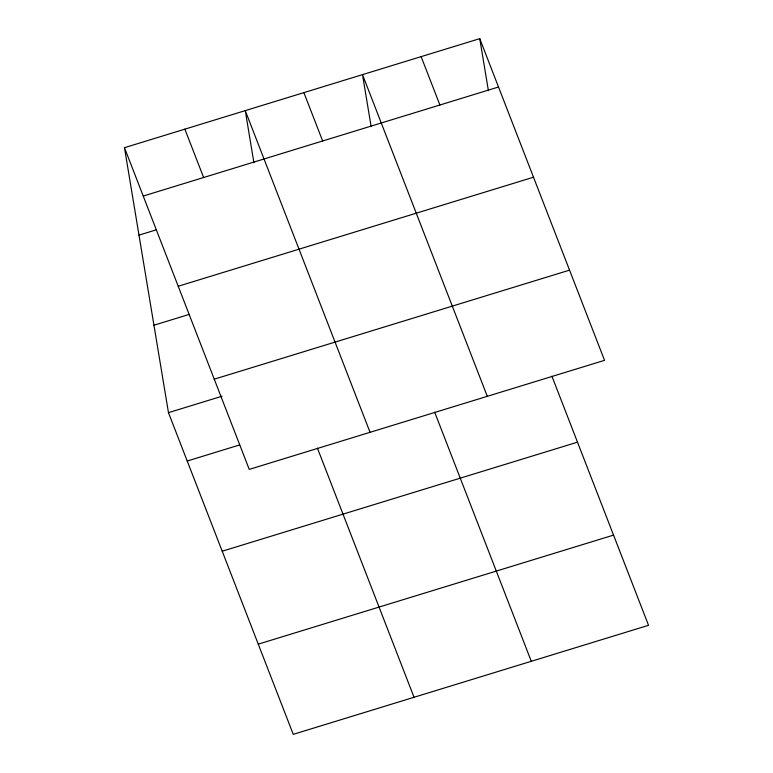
<?xml version="1.0" encoding="UTF-8"?>
<svg xmlns="http://www.w3.org/2000/svg" width="773" height="773" viewBox="0 0 773 773"><rect width="100%" height="100%" fill="white"/><g stroke="black" fill="none" stroke-linecap="round" stroke-linejoin="round"><path stroke-width="1.16" d="M124.472 147.691L479.753 38.65L604.534 360.344L249.244 469.385L124.472 147.691L168.466 412.656L293.247 734.35L648.528 625.309L551.903 376.18M143.227 196.052L498.517 87.011M138.985 235.137L156.078 229.89M178.215 286.252L533.505 177.21M153.943 325.22L189.279 314.379M214.256 379.185L569.546 270.144M168.466 412.656L222.025 396.22M187.23 461.027L239.649 444.929M222.209 551.217L577.499 442.175M258.259 644.151L613.549 535.109M421.13 56.642L439.895 105.002M487.29 396.327L362.508 74.633L371.146 126.627M434.658 412.164L531.283 661.292M303.886 92.625L322.65 140.986M370.045 432.31L245.263 110.616L253.902 162.61M317.413 448.147L414.038 697.275M184.863 129.159L203.628 177.519M479.753 38.65L488.391 90.644"/></g></svg>
